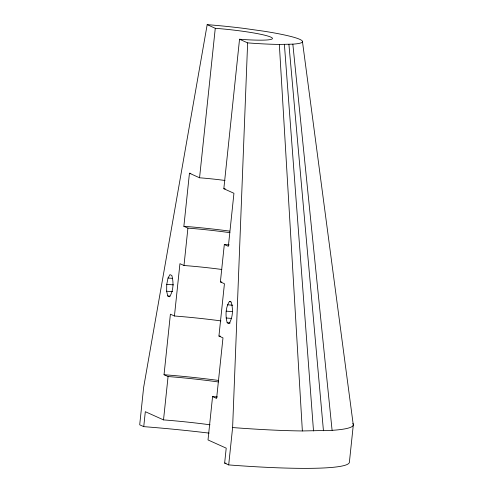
<?xml version="1.0" encoding="UTF-8"?>
<svg xmlns="http://www.w3.org/2000/svg" width="493" height="493" viewBox="0 0 493 493"><rect width="100%" height="100%" fill="white"/><g stroke="black" fill="none" stroke-linecap="round" stroke-linejoin="round"><path stroke-width="0.74" d="M166.64 291.203L166.751 284.35L168.027 278.021L169.968 274.632L171.847 275.476C173.709 282.427 173.554 290.599 169.604 296.804L167.731 295.96L166.64 291.203L172.667 291.665M229.43 301.426L231.303 302.271C233.164 309.222 233.01 317.393 229.06 323.599L227.187 322.749C225.326 315.797 225.474 307.626 229.43 301.426L230.934 301.543M228.69 464.917L232.616 427.548L247.628 42.879L239.536 39.23L223.828 188.727L233.941 193.281L228.364 246.352L224.315 244.528L220.389 281.904L224.432 283.728L218.935 336.047L222.978 337.871L216.612 398.418L212.569 396.594L208.015 439.947L226.213 448.149L224.642 463.1L228.69 464.917A166.11 15.924 6 0 0 349.371 462.422L353.296 425.046L302.48 41.739M209.094 433.113A151.012 14.476 6 0 0 143.746 426.642L145.318 411.692L163.522 419.894A83.058 7.962 6 0 1 210.061 424.8M218.325 381.952A83.058 7.962 6 0 0 168.076 376.541L164.033 374.723L170.399 314.177L174.442 316.001A83.058 7.962 6 0 1 220.981 320.9M163.522 419.894L168.076 376.541M174.442 316.001L179.939 263.675L183.988 265.499A67.954 6.514 6 0 1 221.807 269.474M229.923 232.678A67.954 6.514 6 0 0 187.913 228.123L183.871 226.299L189.448 173.234A83.058 7.962 6 0 1 190.871 173.345M183.988 265.499L187.913 228.123M225.011 180.475A45.301 4.345 6 0 0 199.56 177.788L215.268 28.298L207.183 24.65L143.629 387.449L139.704 424.818L143.746 426.642M247.628 42.879A75.503 7.235 6 0 0 279.334 44.425L292.842 44.148L332.091 430.34L302.363 430.956A166.11 15.924 6 0 1 232.616 427.548M168.027 278.021L172.544 278.366M166.751 284.35L173.536 284.874M167.731 295.96L169.986 296.133M227.483 304.816L232.758 305.222M226.213 311.145L232.24 311.607M226.096 317.997L231.371 318.404M227.187 322.749L230.2 322.983M189.448 173.234L199.56 177.788M288.916 44.345L323.451 430.771M284.399 44.438L313.511 430.974M279.334 44.425L302.363 430.956M353.296 425.046A166.11 15.924 6 0 1 332.091 430.34M352.852 423.432A166.11 15.924 6 0 1 353.327 424.522M292.842 44.148A75.503 7.235 6 0 0 264.242 31.256L243.659 28.354A75.503 7.235 6 0 0 207.183 24.65M215.268 28.298A45.301 4.345 6 0 1 270.799 37.104A45.301 4.345 6 0 1 239.536 39.23M225.239 188.831A45.301 4.345 6 0 1 223.828 188.727M220.346 336.158A83.058 7.962 6 0 1 218.935 336.047M164.033 374.723A98.156 9.41 6 0 1 218.59 380.454M217.493 396.957A83.058 7.962 6 0 1 212.569 396.594M229.227 244.885A67.954 6.514 6 0 1 224.315 244.528M221.801 282.008A67.954 6.514 6 0 1 220.389 281.904M226.133 463.21A151.012 14.476 6 0 1 224.642 463.1M183.871 226.299A83.058 7.962 6 0 1 229.707 231.112"/></g></svg>
